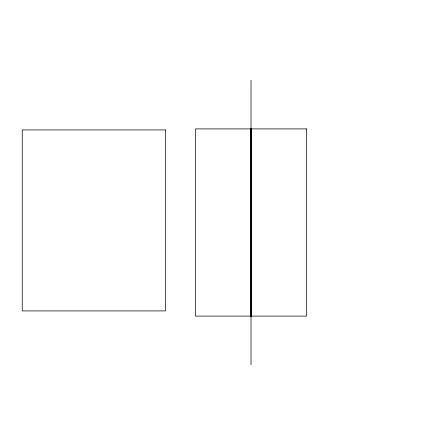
<?xml version="1.0" encoding="UTF-8"?>
<svg xmlns="http://www.w3.org/2000/svg" width="445" height="445" viewBox="0 0 445 445"><rect width="100%" height="100%" fill="white"/><g stroke="black" fill="none" stroke-linecap="round" stroke-linejoin="round"><path stroke-width="0.67" d="M251.336 128.9L251.336 316.1M251.019 80.317L251.019 364.683M250.702 128.9L250.702 316.1M306.549 128.9L195.483 128.9L195.483 316.1L306.549 316.1L306.549 128.9M165.434 129.923L22.25 129.923L22.25 310.905L165.434 310.905L165.434 129.923"/></g></svg>
